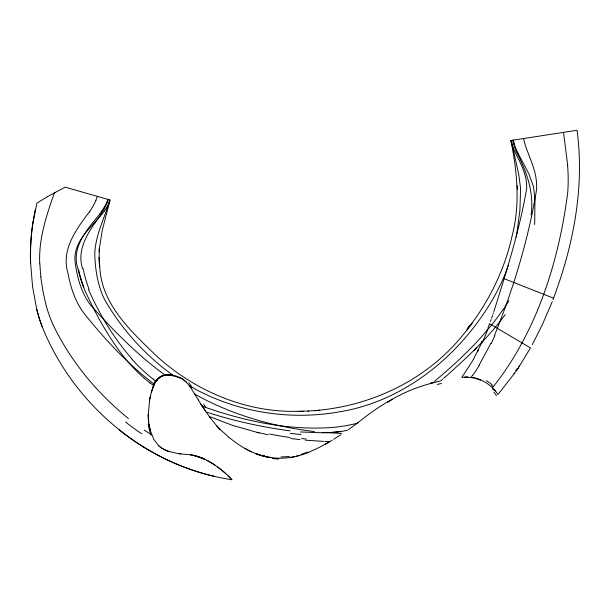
<?xml version="1.0" encoding="UTF-8"?>
<svg xmlns="http://www.w3.org/2000/svg" width="610" height="610" viewBox="0 0 610 610"><rect width="100%" height="100%" fill="white"/><g stroke="black" fill="none" stroke-linecap="round" stroke-linejoin="round"><path stroke-width="0.91" d="M148.192 415.471L149.587 400.686A107.863 107.863 0 0 1 150.632 395.333L151.455 392.039A61.686 61.686 0 0 1 152.103 389.798L154.422 383.888L157.06 379.763A18.201 18.201 0 0 0 155.352 382.195A27.313 27.313 0 0 0 153.926 384.933L153.636 385.596L150.136 382.943M109.67 201.498L102.259 230.389L99.392 248.438A77.363 77.203 73.6 0 0 99.209 251.861L99.209 257.405A129.96 129.96 0 0 0 99.743 265.815C100.841 304.535 132.08 332.282 157.845 357.216C195.901 391.17 246.043 412.642 297.497 411.315M531.096 214.735C534.253 192.424 526.59 171.25 516.373 151.821A61.061 60.977 21.5 0 1 512.728 140.224M534.673 224.48L534.97 199.828L533.567 186.858L528.908 173.957L518.126 153.415M32.955 222.818L36.859 203.153L47.481 196.672M516.647 234.652L519.918 210.389L520.589 188.391L518.813 174.956L511.348 140.43M516.182 237.054L516.418 235.856M150.083 398.01L150.639 395.341M109.648 201.567L109.754 201.17M109.731 201.247L110.082 199.996L65.148 187.163L54.801 192.699M109.8 199.92C104.775 218.098 95.137 235.285 94.771 254.484C95.274 269.826 97.707 285.549 104.531 299.441C121.603 329.179 145.188 355.279 173.034 375.287M107.901 199.371L106.453 203.115A61.557 61.221 -10.2 0 1 99.232 214.522M493.856 311.649C506.521 271.252 519.506 230.618 526.59 188.841A39.192 39.139 0.6 0 0 526.613 185.104C526.163 172.904 519.964 162.092 514.71 151.402A59.932 59.864 -3.1 0 1 511.843 144.334L510.883 140.498L577.052 130.273C584.754 187.605 573.293 246.059 552.973 299.701M493.444 312.854L493.032 314.066M97.394 196.374L95.861 200.324M492.621 315.271L491.561 318.298M54.366 192.928C46.307 215.719 38.483 239.379 39.749 263.871M508 266.524L508.42 265.373M491.126 319.51L490.47 321.325M507.581 267.676C499.979 288.416 488.77 307.722 475.388 325.252A20.42 1.624 -51.8 0 1 472.369 329.133C439.566 370.827 392.817 403.065 339.846 411.765C288.667 420.991 234.24 411.971 189.26 385.703M489.586 323.742L530.479 347.921L519.24 366.457M489.411 324.2L487.855 328.317M487.497 329.232L486.955 330.612M552.271 301.515L551.913 302.423M551.676 303.025L542.557 324.253L532.286 344.65M494.321 335.851C513.315 288.797 528.374 239.715 536.571 189.611A50.241 50.188 1.9 0 0 536.655 185.737C536.571 172.401 530.708 160.209 526.209 147.94A65.918 65.849 -3.3 0 1 523.593 138.539M482.228 341.875L481.595 341.478M482.403 341.455L472.567 360.922L461.793 377.415L465.765 377.216A57.279 57.279 0 0 1 467.725 377.216L475.693 378.116A28.586 28.586 0 0 1 480.84 379.855L485.712 382.508A43.173 43.173 0 0 1 490.905 386.382A41.145 41.145 0 0 1 492.194 387.563L493.025 388.372A42.052 42.052 0 0 1 498.042 394.457L514.985 372.725M490.928 343.285L478.941 365.489M100.711 214.888C89.51 230.344 76.12 248.407 82.533 268.621M518.317 367.845L519.293 366.374L518.82 365.825M518.363 367.777L518.675 367.312M517.989 368.341L518.424 367.685M503.189 309.293C484.37 336.941 459.795 360.136 434.305 381.555M518.058 368.234L516.662 370.308M89.289 212.013C75.983 229.512 60.794 250.191 68.023 273.463C70.684 287.645 75.282 301.858 84.104 313.471C104.935 339.381 127.681 364.079 154.261 384.208L153.926 384.933A41.953 41.953 0 0 0 152.332 389.096M517.128 369.622L515.549 371.917M514.84 372.939L514.276 373.739L513.894 373.282M472.575 375.127L471.141 377.392M505.194 314.676C487.703 338.619 465.704 358.771 443.63 378.391M471.065 324.444C490.531 298.168 505.057 268.034 512.08 236.032C520.376 204.541 517.204 171.982 510.883 140.498M104.485 210.885C92.575 226.867 71.637 241.24 75.335 263.741C77.348 278.244 81.526 292.968 90.371 304.863C113.201 330.323 137.41 354.951 165.127 375.158A15.029 15.029 0 0 0 162.161 376.027C158.318 376.309 156.64 383.751 153.4 379.1M471.644 323.666L470.44 325.282M470.783 324.833L469.616 326.38M470.623 325.046L466.894 329.911M469.029 327.151L469.326 326.769M99.392 214.651C86.681 229.764 70.623 248.041 78.118 269.346A132.088 132.088 0 0 0 83.509 287.325C94.367 311.74 107.352 335.553 123.731 356.743A163.442 163.366 -28.5 0 0 150.068 383.034M468.739 327.532L467.39 329.278M466.963 329.827C428.792 380.785 366.137 409.6 303.086 411.186M308.507 410.919L308.042 411.491M158.066 378.696L157.136 379.672A18.056 18.056 0 0 0 155.352 382.195M442.685 379.206L440.778 380.838L430.256 383.606M433.245 382.417L432.612 382.935M357.895 422.745C379.344 405.33 403.37 390.644 430.302 383.591M358.2 422.516L351.009 427.74M350.506 428.098L348.279 429.669M347.387 430.294L341.402 431.438A168.131 168.131 0 0 1 327.395 432.642M340.853 434.739L333.693 439.314M332.13 440.267L320.12 447.023L308.736 452.292M329.331 441.937L329.918 441.587L324.84 441.442M328.737 442.28L326.975 443.295M325.191 444.301L326.075 443.805M47.549 196.633L54.694 192.752M54.504 192.851L55.037 192.569M308.66 452.323L307.76 452.681M307.73 452.689L307.699 452.704A91.675 91.675 0 0 1 301.21 454.968L299.144 455.571A73.314 73.314 0 0 1 290.185 457.492M163.495 375.554L162.245 375.996A13.862 13.397 89.3 0 0 158.181 378.818M431.125 383.354L430.576 383.515M357.132 423.309L350.765 424.766A165.775 165.775 0 0 1 330.658 427.602C286.974 430.37 243.184 420.862 202.23 406.214M289.582 457.569L290.146 457.492A73.703 73.406 -67.7 0 0 299.121 455.502M301.942 411.224L303.315 411.178M302.11 411.216L297.276 411.323M301.096 411.247L300.539 411.262M168.627 374.845C171.745 374.868 163.129 374.761 162.161 376.034A13.329 13.329 0 0 0 158.135 378.635A13.313 13.313 0 0 1 162.161 376.034A16.927 16.927 0 0 1 169.046 374.906M341.707 433.451L322.255 432.353M323.818 441.404L305.32 440.168M300.417 431.964L322.286 432.803A167.857 167.521 -18.5 0 0 341.409 431.461M471.316 377.407L472.201 377.506M180.537 453.87A77.882 77.622 15.5 0 1 178.814 453.665L178.768 453.68A78.11 78.11 0 0 0 180.537 453.886L190.373 454.808A43.409 43.409 0 0 1 195.818 455.853M300.029 439.635L290.772 438.514M314.516 431.552C272.777 426.611 231.51 414.785 194.765 394.113M290.085 430.866C261.957 427.107 234.103 421.007 207.095 412.284M267.706 457.012L272.472 457.736A68.495 68.495 0 0 0 278.8 458.179L281.042 458.194A67.1 67.1 0 0 0 290.146 457.492M178.73 453.672L169.077 451.537A34.915 34.892 21.8 0 1 164.639 449.73A25.147 25.124 21.8 0 1 158.859 445.902L153.895 439.497L150.342 430.774A55.38 55.38 0 0 1 148.893 424.11L148.588 421.975A58.354 58.354 0 0 1 148.192 414.388M228.224 475.945A90.745 90.638 55 0 1 231.869 479.719C147.689 467.26 74.237 405.924 42.54 327.616A150.807 150.685 -12.2 0 1 36.707 309.14L32.597 286.875L30.63 263.268M267.554 456.982L265.685 456.6M268.232 434.762L258.953 432.764M266.86 456.844L265.373 456.524M265.449 456.547L261.934 455.662M256.97 432.299L232.707 425.437L209.26 416.493M261.278 455.472L261.751 455.609A70.028 70.028 0 0 1 256.04 453.726L256.223 453.794M259.555 454.946L258.716 454.679M204.319 459.101L204.632 459.2M203.786 458.926L193.362 455.296L200.72 457.492A58.644 58.446 18.3 0 1 203.824 458.811L204.06 458.926M258.312 454.541L257.046 454.099M256.856 454.031L256.299 453.825M228.963 437.37C238.845 445.338 249.818 452.368 262.178 455.731A69.029 69.029 0 0 0 267.302 456.936M504.157 278.678L553.552 298.191M204.335 459.055L207.011 460.39A84.805 84.798 -59.7 0 1 215.04 465.171M151.722 434.877L144.318 430.111M467.039 330.902L466.436 330.483M225.936 473.787A94.207 94.207 0 0 0 217.633 467.024L215.017 465.194A84.836 84.836 0 0 0 207.019 460.382M482.19 341.943L482.746 342.385M128.443 418.529C97.325 393.358 70.943 361.73 53.489 325.603M228.674 437.134L220.05 429.364A94.497 94.497 0 0 1 216.359 425.414L210.13 417.675M492.415 387.769C536.228 333.373 559.08 261.393 567.757 192.028A171.997 171.463 38.5 0 0 567.605 165.737M132.37 359.42C114.146 338.718 99.567 314.745 88.511 289.521M494.382 389.79L495.358 390.911M210.252 417.842L209.756 417.164M210.008 417.507L201.437 404.979M205.745 411.506L204.579 409.775M204.289 409.341L203.42 408.037M203.13 407.602L202.566 406.733M202.001 405.863L202.284 406.298M201.719 405.421L202.032 405.902M201.536 405.132L200.987 404.278M200.69 403.812L201.048 404.377M200.751 403.904L198.242 399.878M198.265 399.908L195.291 394.99M195.368 395.12L190.938 388.036A43.203 43.203 0 0 0 187.674 383.743L186.454 382.462A26.306 26.306 0 0 0 180.4 377.887L179.988 377.689A25.414 25.414 0 0 0 169.923 374.898M514.108 143.457L513.3 140.125M563.526 132.362L567.742 165.729M40.786 276.902L42.715 289.994L45.475 302.751A134.261 134.185 10.3 0 0 53.406 325.641M108.473 199.546A66.116 65.75 -12.7 0 1 100.475 214.728M156.717 380.724A15.136 13.755 -72.8 0 1 157.296 379.984M163.45 375.409A17.423 16.729 20.7 0 1 168.627 374.723M169.923 375.02A23.676 22.295 15.7 0 1 172.844 375.394M153.278 379.26A170.137 169.969 -49.1 0 1 132.21 359.564M89.06 289.323A129.373 127.185 66.8 0 1 83.105 268.514M508.847 300.654A161.536 161.192 67.6 0 1 503.38 309.423M430.965 382.866A55.251 14.282 -13.3 0 1 432.2 382.516M189.74 385.383A48.914 44.629 34.2 0 1 191.441 387.777M387.411 402.356A102.327 73.673 -27.7 0 1 392.611 399.321M95.991 200.385A76.913 76.685 54.8 0 1 89.357 212.059M151.044 435.113A50.714 48.953 53 0 1 148.299 424.179M148.749 421.967A56.829 53.329 59.2 0 1 148.344 415.479M149.374 400.656A122.755 119.011 -21 0 1 149.854 397.972M151.57 392.062A62.731 60.268 -31.8 0 1 152.218 389.836M152.393 389.119A41.556 39.307 -39 0 1 153.979 384.956M141.779 433.847A231.434 222.536 29.3 0 1 125.607 421.975M40.954 276.879A182.077 180.712 61.7 0 1 39.886 263.863M472.155 377.643A30.622 23.119 -12.3 0 1 472.864 377.735M475.51 378.657A31.453 28.068 -29.9 0 1 480.634 380.243M486.338 380.648A37.736 30.729 62.8 0 1 491.957 384.582M491.561 385.047A28.769 20.145 54.8 0 1 493.2 386.504M479.14 365.611A189.123 189.062 -49 0 1 472.765 375.264M494.809 335.622A39.215 5.726 -65.1 0 1 491.202 343.567M220.012 429.402A94.763 93.696 6 0 1 216.321 425.452M278.785 458.979A66.246 64.812 11 0 1 272.38 458.545M289.392 456.371A65.75 62.838 9.1 0 1 281.019 456.936M307.463 452.117A91.332 89.304 5.2 0 1 301.012 454.351M259.067 432.902A45.193 6.382 14.4 0 1 257.046 432.429M290.124 437.53A61.64 9.973 9.5 0 1 269.513 434.015M306.113 439.025A53.726 6.695 4.8 0 1 301.622 438.582M518.149 153.4A60.809 60.718 16.9 0 1 514.039 143.48M476.73 347.83A143.159 42.647 -44.4 0 1 473.894 350.659M437.309 384.475A66.292 19.779 -13.1 0 1 441.465 383.454M99.605 266.844A131.15 130.464 79.6 0 1 98.972 257.412M319.747 410.248A37.24 5.093 -2.6 0 1 314.729 410.743M472.087 323.087A18.277 1.357 -52.9 0 1 469.906 326.022M517.272 185.722A100.025 99.918 35.7 0 1 517.387 189.344M83.852 287.196A131.478 130.258 57.8 0 1 78.454 269.269M301.188 434.495A103.891 39.864 8.8 0 1 290.177 433.352M513.284 140.719A54.435 54.435 0 0 1 513.147 140.163M153.339 384.674A20.519 18.75 -70.8 0 1 155.855 380.213M169.9 375.44A24.568 23.157 15.8 0 1 179.736 378.162M180.491 377.72A25.803 25.284 18.1 0 1 186.569 382.348M188.696 382.76A41.503 39.467 27.4 0 1 192.318 387.762M205.555 407.007A60.535 11.117 56.8 0 1 203.671 404.125M99.209 251.861A77.478 77.478 0 0 1 99.392 248.438M102.388 210.427A60.405 60.405 0 0 1 101.573 211.632M301.241 411.514A21.098 2.295 -1.6 0 1 299.525 411.559M469.334 325.862A15.608 0.534 -52.9 0 1 467.9 327.753M251.495 451.835A84.02 84.02 0 0 1 244.74 448.32M271.709 457.653A69.227 69.227 0 0 1 255.43 453.489M264.404 455.815A22.181 6.291 15.7 0 1 262.262 455.258M261.187 455.716A20.953 6.069 15.9 0 1 259.387 455.167M109.556 202.009A42.822 42.73 47.8 0 1 104.432 210.846M158.12 378.619A14.129 13.992 -3.2 0 1 165.135 375.219M30.538 263.268A221.743 220.317 58.4 0 1 32.856 222.802M109.655 202.062A48.647 48.647 0 0 1 108.405 204.602M231.869 479.727A90.844 90.844 0 0 0 228.224 475.945L225.936 473.787A94.138 94.009 54.1 0 0 217.61 467.054M200.72 457.492A58.85 58.85 0 0 1 203.816 458.819L203.054 458.468A52.193 52.01 18.3 0 0 197.548 456.341L195.818 455.868A43.295 43.135 18.7 0 0 190.366 454.854M169.077 451.53A34.938 34.938 0 0 1 164.639 449.73M164.654 449.692A25.178 25.178 0 0 1 158.867 445.895M150.54 430.729A53.756 50.866 57 0 1 149.084 424.095M30.645 263.268A220.767 220.767 0 0 1 35.388 209.314M42.525 327.623A150.586 150.586 0 0 1 36.73 309.14M214.423 476.364A238.563 238.563 0 0 1 119.27 429.92M478.53 349.934A31.163 4.483 -61.9 0 1 477.599 351.802M487.512 330.079A27.885 3.088 -67.3 0 1 482.441 342.225M493.94 392.207A36.989 30.302 56.3 0 1 496.456 395.554M472.376 377.529A33.131 33.131 0 0 1 474.511 377.864M464.645 377.041A50.912 40.649 -14.4 0 1 467.756 377.003M492.644 388.906A28.99 19.032 53.1 0 1 493.947 390.286M517.128 368.692A17.171 0.595 -55.6 0 1 515.694 370.781M512.026 144.875A59.818 59.818 0 0 1 511.843 144.334"/></g></svg>
